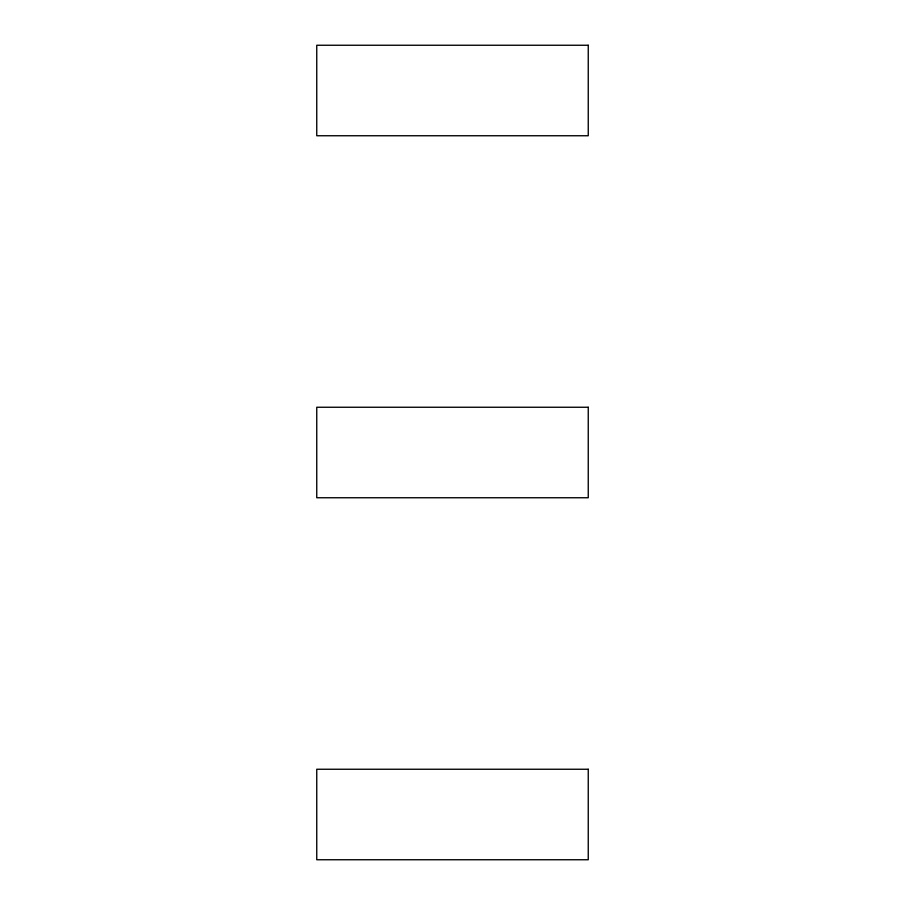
<?xml version="1.0" encoding="UTF-8"?>
<svg xmlns="http://www.w3.org/2000/svg" width="905" height="905" viewBox="0 0 905 905"><rect width="100%" height="100%" fill="white"/><g stroke="black" fill="none" stroke-linecap="round" stroke-linejoin="round"><path stroke-width="1.36" d="M588.25 45.25L316.75 45.25L316.75 135.75L588.25 135.75L588.25 45.25M588.25 407.25L316.75 407.25L316.75 497.75L588.25 497.75L588.25 407.25M588.25 769.25L316.75 769.25L316.75 859.75L588.25 859.75L588.25 769.25"/></g></svg>
